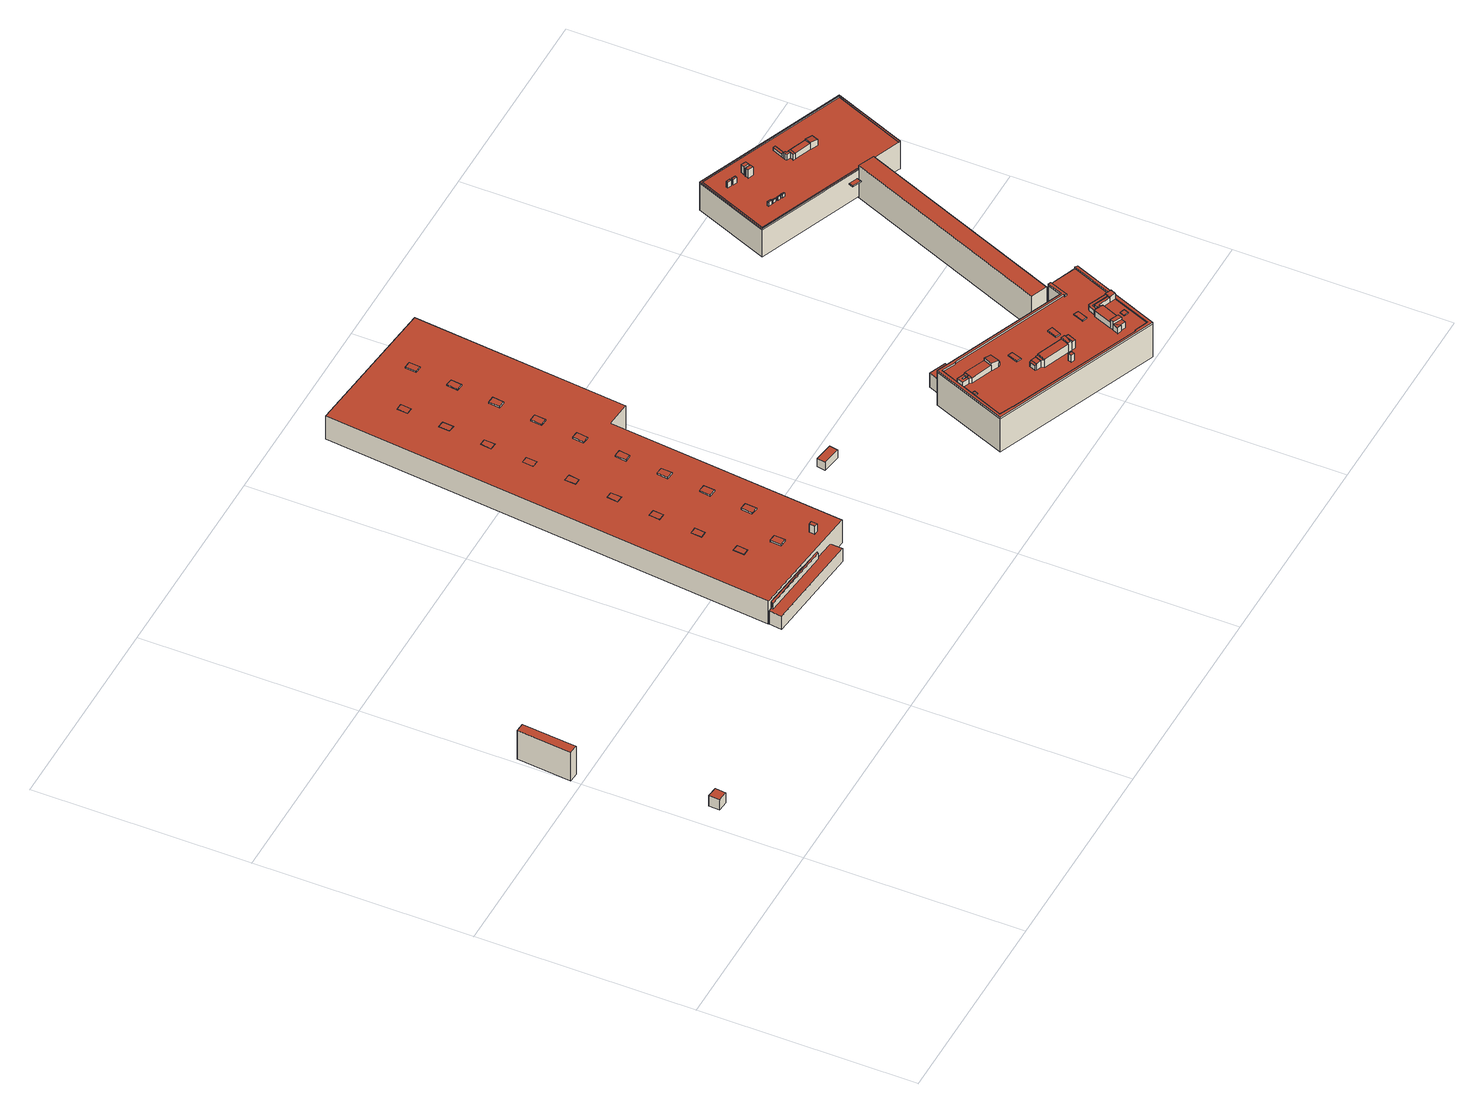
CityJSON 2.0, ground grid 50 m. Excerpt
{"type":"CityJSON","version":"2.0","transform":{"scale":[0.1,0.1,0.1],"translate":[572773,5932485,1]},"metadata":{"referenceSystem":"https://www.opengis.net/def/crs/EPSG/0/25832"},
"CityObjects":{
"building1":{"type":"Building","attributes":{"Grundfläche 2D":"6.461098","Grundhöhe NN":"2.271"},"geometry":[{"type":"Solid","lod":"3","boundaries":[[[[0,1,2,3]],[[4,5,3,2]],[[5,6,0,3]],[[6,7,1,0]],[[7,4,2,1]],[[7,6,5,4]]]],"semantics":{"surfaces":[{"type":"RoofSurface"},{"type":"WallSurface"},{"type":"GroundSurface"}],"values":[[0,1,1,1,1,2]]}}]},
"building2":{"type":"Building","attributes":{"Grundfläche 2D":"26.811930","Grundhöhe NN":"1.321"},"geometry":[{"type":"Solid","lod":"3","boundaries":[[[[8,9,10,11]],[[12,13,11,10]],[[13,14,8,11]],[[14,15,9,8]],[[15,12,10,9]],[[15,14,13,12]]]],"semantics":{"surfaces":[{"type":"RoofSurface"},{"type":"WallSurface"},{"type":"GroundSurface"}],"values":[[0,1,1,1,1,2]]}}]},
"building3":{"type":"Building","attributes":{"Grundfläche 2D":"69.889941","Grundhöhe NN":"2.182"},"children":["building3-1"],"geometry":[{"type":"Solid","lod":"3","boundaries":[[[[16,17,18,19,20,21]],[[19,18,17,16,22,23]],[[20,19,23,24]],[[21,20,24,25]],[[16,21,25,22]],[[23,22,25,24]]]],"semantics":{"surfaces":[{"type":"RoofSurface"},{"type":"WallSurface"},{"type":"GroundSurface"}],"values":[[0,1,1,1,1,2]]}}]},
"building3-1":{"type":"BuildingInstallation","parents":["building3"],"geometry":[{"type":"MultiSurface","lod":"3","boundaries":[[[26,27,28]],[[29,27,26]],[[17,18,28,27]],[[18,30,26,28]],[[29,26,30,31]],[[31,17,27,29]]],"semantics":{"surfaces":[{"type":"RoofSurface"},{"type":"WallSurface"}],"values":[0,0,1,1,1,1]}}]},
"building4":{"type":"Building","attributes":{"Grundfläche 2D":"3276.801504","Grundhöhe NN":"2.263"},"children":["building4-1","building4-2","building4-3","building4-4","building4-5","building4-6","building4-7","building4-8","building4-9","building4-10","building4-11","building4-12","building4-13","building4-14","building4-15","building4-16","building4-17","building4-18","building4-19","building4-20","building4-21"],"geometry":[{"type":"Solid","lod":"3","boundaries":[[[[32,33,34,35,36,37,38]],[[34,33,39,40]],[[41,36,35,34,40,42]],[[37,36,41,43]],[[38,37,43,44]],[[32,38,44,45]],[[33,32,45,39]],[[44,43,41,42,40,39,45]]]],"semantics":{"surfaces":[{"type":"RoofSurface"},{"type":"WallSurface"},{"type":"GroundSurface"}],"values":[[0,1,1,1,1,1,1,2]]}}]},
"building4-1":{"type":"BuildingInstallation","parents":["building4"],"geometry":[{"type":"MultiSurface","lod":"3","boundaries":[[[46,47,48,49]],[[49,48,50,51]],[[46,49,51,52]],[[47,46,52,53]],[[48,47,53,50]]],"semantics":{"surfaces":[{"type":"RoofSurface"},{"type":"WallSurface"}],"values":[0,1,1,1,1]}}]},
"building4-2":{"type":"BuildingInstallation","parents":["building4"],"geometry":[{"type":"MultiSurface","lod":"3","boundaries":[[[54,55,56,57]],[[57,56,58,59]],[[54,57,59,60]],[[55,54,60,61]],[[56,55,61,58]]],"semantics":{"surfaces":[{"type":"RoofSurface"},{"type":"WallSurface"}],"values":[0,1,1,1,1]}}]},
"building4-3":{"type":"BuildingInstallation","parents":["building4"],"geometry":[{"type":"MultiSurface","lod":"3","boundaries":[[[62,63,64,65]],[[65,64,66,67]],[[62,65,67,68]],[[63,62,68,69]],[[64,63,69,66]]],"semantics":{"surfaces":[{"type":"RoofSurface"},{"type":"WallSurface"}],"values":[0,1,1,1,1]}}]},
"building4-4":{"type":"BuildingInstallation","parents":["building4"],"geometry":[{"type":"MultiSurface","lod":"3","boundaries":[[[70,71,72,73]],[[73,72,74,75]],[[70,73,75,76]],[[71,70,76,77]],[[72,71,77,74]]],"semantics":{"surfaces":[{"type":"RoofSurface"},{"type":"WallSurface"}],"values":[0,1,1,1,1]}}]},
"building4-5":{"type":"BuildingInstallation","parents":["building4"],"geometry":[{"type":"MultiSurface","lod":"3","boundaries":[[[78,79,80,81]],[[81,80,82,83]],[[78,81,83,84]],[[79,78,84,85]],[[80,79,85,82]]],"semantics":{"surfaces":[{"type":"RoofSurface"},{"type":"WallSurface"}],"values":[0,1,1,1,1]}}]},
"building4-6":{"type":"BuildingInstallation","parents":["building4"],"geometry":[{"type":"MultiSurface","lod":"3","boundaries":[[[86,87,88,89]],[[89,88,90,91]],[[86,89,91,92]],[[87,86,92,93]],[[88,87,93,90]]],"semantics":{"surfaces":[{"type":"RoofSurface"},{"type":"WallSurface"}],"values":[0,1,1,1,1]}}]},
"building4-7":{"type":"BuildingInstallation","parents":["building4"],"geometry":[{"type":"MultiSurface","lod":"3","boundaries":[[[94,95,96,97]],[[97,96,98,99]],[[94,97,99,100]],[[95,94,100,101]],[[96,95,101,98]]],"semantics":{"surfaces":[{"type":"RoofSurface"},{"type":"WallSurface"}],"values":[0,1,1,1,1]}}]},
"building4-8":{"type":"BuildingInstallation","parents":["building4"],"geometry":[{"type":"MultiSurface","lod":"3","boundaries":[[[102,103,104,105]],[[105,104,106,107]],[[102,105,107,108]],[[103,102,108,109]],[[104,103,109,106]]],"semantics":{"surfaces":[{"type":"RoofSurface"},{"type":"WallSurface"}],"values":[0,1,1,1,1]}}]},
"building4-9":{"type":"BuildingInstallation","parents":["building4"],"geometry":[{"type":"MultiSurface","lod":"3","boundaries":[[[110,111,112,113]],[[113,112,114,115]],[[110,113,115,116]],[[111,110,116,117]],[[112,111,117,114]]],"semantics":{"surfaces":[{"type":"RoofSurface"},{"type":"WallSurface"}],"values":[0,1,1,1,1]}}]},
"building4-10":{"type":"BuildingInstallation","parents":["building4"],"geometry":[{"type":"MultiSurface","lod":"3","boundaries":[[[118,119,120,121]],[[121,120,122,123]],[[118,121,123,124]],[[119,118,124,125]],[[120,119,125,122]]],"semantics":{"surfaces":[{"type":"RoofSurface"},{"type":"WallSurface"}],"values":[0,1,1,1,1]}}]},
"building4-11":{"type":"BuildingInstallation","parents":["building4"],"geometry":[{"type":"MultiSurface","lod":"3","boundaries":[[[126,127,128,129]],[[129,128,130,131]],[[126,129,131,132]],[[127,126,132,133]],[[128,127,133,130]]],"semantics":{"surfaces":[{"type":"RoofSurface"},{"type":"WallSurface"}],"values":[0,1,1,1,1]}}]},
"building4-12":{"type":"BuildingInstallation","parents":["building4"],"geometry":[{"type":"MultiSurface","lod":"3","boundaries":[[[134,135,136,137]],[[138,139,137,136]],[[134,137,139,140]],[[135,134,140,141]],[[141,138,136,135]]],"semantics":{"surfaces":[{"type":"RoofSurface"},{"type":"WallSurface"}],"values":[0,1,1,1,1]}}]},
"building4-13":{"type":"BuildingInstallation","parents":["building4"],"geometry":[{"type":"MultiSurface","lod":"3","boundaries":[[[142,143,144,145]],[[145,144,146,147]],[[142,145,147,148]],[[143,142,148,149]],[[144,143,149,146]]],"semantics":{"surfaces":[{"type":"RoofSurface"},{"type":"WallSurface"}],"values":[0,1,1,1,1]}}]},
"building4-14":{"type":"BuildingInstallation","parents":["building4"],"geometry":[{"type":"MultiSurface","lod":"3","boundaries":[[[150,151,152,153]],[[153,152,154,155]],[[150,153,155,156]],[[151,150,156,157]],[[152,151,157,154]]],"semantics":{"surfaces":[{"type":"RoofSurface"},{"type":"WallSurface"}],"values":[0,1,1,1,1]}}]},
"building4-15":{"type":"BuildingInstallation","parents":["building4"],"geometry":[{"type":"MultiSurface","lod":"3","boundaries":[[[158,159,160,161]],[[161,160,162,163]],[[158,161,163,164]],[[159,158,164,165]],[[160,159,165,162]]],"semantics":{"surfaces":[{"type":"RoofSurface"},{"type":"WallSurface"}],"values":[0,1,1,1,1]}}]},
"building4-16":{"type":"BuildingInstallation","parents":["building4"],"geometry":[{"type":"MultiSurface","lod":"3","boundaries":[[[166,167,168,169]],[[169,168,170,171]],[[166,169,171,172]],[[167,166,172,173]],[[168,167,173,170]]],"semantics":{"surfaces":[{"type":"RoofSurface"},{"type":"WallSurface"}],"values":[0,1,1,1,1]}}]},
"building4-17":{"type":"BuildingInstallation","parents":["building4"],"geometry":[{"type":"MultiSurface","lod":"3","boundaries":[[[174,175,176,177]],[[177,176,178,179]],[[174,177,179,180]],[[175,174,180,181]],[[176,175,181,178]]],"semantics":{"surfaces":[{"type":"RoofSurface"},{"type":"WallSurface"}],"values":[0,1,1,1,1]}}]},
"building4-18":{"type":"BuildingInstallation","parents":["building4"],"geometry":[{"type":"MultiSurface","lod":"3","boundaries":[[[182,183,184,185]],[[185,184,186,187]],[[182,185,187,188]],[[188,189,183,182]],[[189,186,184,183]]],"semantics":{"surfaces":[{"type":"RoofSurface"},{"type":"WallSurface"}],"values":[0,1,1,1,1]}}]},
"building4-19":{"type":"BuildingInstallation","parents":["building4"],"geometry":[{"type":"MultiSurface","lod":"3","boundaries":[[[190,191,192,193]],[[194,195,193,192]],[[195,196,190,193]],[[191,190,196,197]],[[192,191,197,194]]],"semantics":{"surfaces":[{"type":"RoofSurface"},{"type":"WallSurface"}],"values":[0,1,1,1,1]}}]},
"building4-20":{"type":"BuildingInstallation","parents":["building4"],"geometry":[{"type":"MultiSurface","lod":"3","boundaries":[[[198,199,200,201]],[[201,200,202,203]],[[198,201,203,204]],[[199,198,204,205]],[[200,199,205,202]]],"semantics":{"surfaces":[{"type":"RoofSurface"},{"type":"WallSurface"}],"values":[0,1,1,1,1]}}]},
"building4-21":{"type":"BuildingInstallation","parents":["building4"],"geometry":[{"type":"MultiSurface","lod":"3","boundaries":[[[206,207,208,209]],[[210,211,209,208]],[[211,212,206,209]],[[212,213,207,206]],[[213,210,208,207]],[[213,212,211,210]]],"semantics":{"surfaces":[{"type":"RoofSurface"},{"type":"WallSurface"},{"type":"OuterCeilingSurface"}],"values":[0,1,1,1,1,2]}}]},
"building5":{"type":"Building","attributes":{"Grundfläche 2D":"9.152021","Grundhöhe NN":"2.857"},"geometry":[{"type":"Solid","lod":"3","boundaries":[[[[214,215,216,217]],[[218,219,217,216]],[[219,220,214,217]],[[220,221,215,214]],[[221,218,216,215]],[[221,220,219,218]]]],"semantics":{"surfaces":[{"type":"RoofSurface"},{"type":"WallSurface"},{"type":"GroundSurface"}],"values":[[0,1,1,1,1,2]]}}]},
"building6":{"type":"Building","attributes":{"Grundfläche 2D":"13.758276","Grundhöhe NN":"2.571"},"geometry":[{"type":"Solid","lod":"3","boundaries":[[[[222,223,224,225]],[[226,227,225,224]],[[227,228,222,225]],[[228,229,223,222]],[[229,226,224,223]],[[229,228,227,226]]]],"semantics":{"surfaces":[{"type":"RoofSurface"},{"type":"WallSurface"},{"type":"GroundSurface"}],"values":[[0,1,1,1,1,2]]}}]},
"building7":{"type":"Building","attributes":{"Grundfläche 2D":"816.415628","Grundhöhe NN":"2.926"},"children":["building7-1","building7-2","building7-3","building7-4","building7-5","building7-6","building7-7","building7-8","building7-9","building7-10","building7-11","building7-12","building7-13","building7-14","building7-15","building7-16","building7-17","building7-18","building7-19","building7-20","building7-21","building7-22","building7-23","building7-24"],"geometry":[{"type":"MultiSurface","lod":"3","boundaries":[[[230,231,232,233]],[[234,235,236,237,238,239,240,241,242,243]],[[244,245,246,247,248,249,250,251,252,253,254,255,256,257,258,259,260,261,262,263,264,265,266,267,268,269,270]],[[271,272,273,274,275,276,277,278]],[[279,280,281,282,283,284,285,286,287,288,289,290,291,292,293,294,295,296,297,298,299],[300,301,302,303],[304,305,306,307,308,309],[310,311,312,313,314,315,316]],[[303,317,232,231,300]],[[317,318,233,232]],[[301,230,233,318,302]],[[315,314,241,240]],[[313,242,243,234,235,234,243,242,241,314]],[[311,310,238,237]],[[310,316,239,238]],[[319,284,248,247]],[[284,283,249,248]],[[250,282,281,251]],[[252,251,281,280]],[[280,279,253,252]],[[253,279,299,254]],[[299,298,255,254]],[[256,255,298,297]],[[297,296,257,256]],[[258,295,294,259]],[[260,259,294,293]],[[261,260,293,292]],[[290,263,262,261,292,291]],[[264,263,290,289]],[[289,288,265,264]],[[266,265,288,287]],[[285,268,267,266,287,286]],[[285,320,269,268]],[[320,321,270,269]],[[321,322,244,270]],[[322,323,245,244]],[[323,324,246,245]],[[324,319,247,246]],[[305,325,276,275,306]],[[325,326,327,304,309,271,278,277,276]],[[274,273,308,307]],[[320,285,284,319,328,329]],[[321,320,329,330]],[[322,321,330,331]],[[323,322,331,332]],[[324,323,332,333]],[[319,324,333,328]],[[329,328,333,332,331,330]]],"semantics":{"surfaces":[{"type":"RoofSurface"},{"type":"WallSurface"},{"type":"GroundSurface"}],"values":[0,0,0,0,0,1,1,1,1,1,1,1,1,1,1,1,1,1,1,1,1,1,1,1,1,1,1,1,1,1,1,1,1,1,1,1,1,1,1,1,1,1,1,1,2]}}]},
"building7-1":{"type":"BuildingInstallation","parents":["building7"],"geometry":[{"type":"MultiSurface","lod":"3","boundaries":[[[334,335,237,236,235]],[[336,311,237,335]],[[334,235,312,337]]],"semantics":{"surfaces":[{"type":"RoofSurface"},{"type":"WallSurface"}],"values":[0,1,1]}}]},
"building7-2":{"type":"BuildingInstallation","parents":["building7"],"geometry":[{"type":"MultiSurface","lod":"3","boundaries":[[[338,339,340,341]],[[341,340,342,343]],[[338,341,343,344]],[[339,338,344,345]],[[340,339,345,342]]],"semantics":{"surfaces":[{"type":"RoofSurface"},{"type":"WallSurface"}],"values":[0,1,1,1,1]}}]},
"building7-3":{"type":"BuildingInstallation","parents":["building7"],"geometry":[{"type":"MultiSurface","lod":"3","boundaries":[[[346,347,348,349]],[[350,351,349,348]],[[347,346,352,353]]],"semantics":{"surfaces":[{"type":"RoofSurface"},{"type":"WallSurface"}],"values":[0,1,1]}}]},
"building7-4":{"type":"BuildingInstallation","parents":["building7"],"geometry":[{"type":"MultiSurface","lod":"3","boundaries":[[[354,355,348,347]],[[353,356,354,347]],[[355,354,356,357]],[[357,350,348,355]]],"semantics":{"surfaces":[{"type":"RoofSurface"},{"type":"WallSurface"}],"values":[0,1,1,1]}}]},
"building7-5":{"type":"BuildingInstallation","parents":["building7"],"geometry":[{"type":"MultiSurface","lod":"3","boundaries":[[[358,359,360,361,362]],[[231,230,360,359]],[[301,363,364,361,360,230]],[[364,365,366,367,358,362,361]],[[300,231,359,358,367]]],"semantics":{"surfaces":[{"type":"RoofSurface"},{"type":"WallSurface"}],"values":[0,1,1,1,1]}}]},
"building7-6":{"type":"BuildingInstallation","parents":["building7"],"geometry":[{"type":"MultiSurface","lod":"3","boundaries":[[[368,369,370,371,372,373,335,334,374]],[[375,376,370,369]],[[376,377,378,372,371,370]],[[378,379,336,335,373,372]],[[374,334,337,380]],[[380,381,368,374]]],"semantics":{"surfaces":[{"type":"RoofSurface"},{"type":"WallSurface"}],"values":[0,1,1,1,1,1]}}]},
"building7-7":{"type":"BuildingInstallation","parents":["building7"],"geometry":[{"type":"MultiSurface","lod":"3","boundaries":[[[382,365,364,383]],[[363,384,383,364]],[[384,385,382,383]],[[385,366,365,382]]],"semantics":{"surfaces":[{"type":"RoofSurface"},{"type":"WallSurface"}],"values":[0,1,1,1]}}]},
"building7-8":{"type":"BuildingInstallation","parents":["building7"],"geometry":[{"type":"MultiSurface","lod":"3","boundaries":[[[386,387,327,326,325]],[[388,304,327,387]],[[305,389,386,325]]],"semantics":{"surfaces":[{"type":"RoofSurface"},{"type":"WallSurface"}],"values":[0,1,1]}}]},
"building7-9":{"type":"BuildingInstallation","parents":["building7"],"geometry":[{"type":"MultiSurface","lod":"3","boundaries":[[[390,391,392,393]],[[390,393,394]],[[395,394,396]],[[390,394,395]],[[397,398,395,396]],[[399,400,397,396,394,393]],[[398,401,390,395]],[[401,402,391,390]],[[402,403,392,391]]],"semantics":{"surfaces":[{"type":"RoofSurface"},{"type":"WallSurface"}],"values":[0,0,0,0,1,1,1,1,1]}}]},
"building7-10":{"type":"BuildingInstallation","parents":["building7"],"geometry":[{"type":"MultiSurface","lod":"3","boundaries":[[[404,405,406,407]],[[407,406,408,409]],[[409,410,404,407]],[[405,404,410,411]],[[411,408,406,405]]],"semantics":{"surfaces":[{"type":"RoofSurface"},{"type":"WallSurface"}],"values":[0,1,1,1,1]}}]},
"building7-11":{"type":"BuildingInstallation","parents":["building7"],"geometry":[{"type":"MultiSurface","lod":"3","boundaries":[[[412,413,414,415]],[[416,417,412,415]],[[417,418,413,412]],[[418,419,414,413]]],"semantics":{"surfaces":[{"type":"RoofSurface"},{"type":"WallSurface"}],"values":[0,1,1,1]}}]},
"building7-12":{"type":"BuildingInstallation","parents":["building7"],"geometry":[{"type":"MultiSurface","lod":"3","boundaries":[[[272,271,420,421,273]],[[309,422,420,271]],[[423,308,273,421]]],"semantics":{"surfaces":[{"type":"RoofSurface"},{"type":"WallSurface"}],"values":[0,1,1]}}]},
"building7-13":{"type":"BuildingInstallation","parents":["building7"],"geometry":[{"type":"MultiSurface","lod":"3","boundaries":[[[424,425,387,386,426,427,421,420]],[[386,389,295,258,426]],[[258,257,427,426]],[[296,423,421,427,257]],[[422,428,424,420]],[[428,429,425,424]],[[429,388,387,425]]],"semantics":{"surfaces":[{"type":"RoofSurface"},{"type":"WallSurface"}],"values":[0,1,1,1,1,1,1]}}]},
"building7-14":{"type":"BuildingInstallation","parents":["building7"],"geometry":[{"type":"MultiSurface","lod":"3","boundaries":[[[430,431,432,433]],[[434,435,430,433]],[[435,436,431,430]],[[436,437,432,431]]],"semantics":{"surfaces":[{"type":"RoofSurface"},{"type":"WallSurface"}],"values":[0,1,1,1]}}]},
"building7-15":{"type":"BuildingInstallation","parents":["building7"],"geometry":[{"type":"MultiSurface","lod":"3","boundaries":[[[438,439,440,441,442,443,444]],[[445,446,442,441]],[[446,447,448,444,443,442]],[[449,450,439,438]],[[450,451,440,439]]],"semantics":{"surfaces":[{"type":"RoofSurface"},{"type":"WallSurface"}],"values":[0,1,1,1,1]}}]},
"building7-16":{"type":"BuildingInstallation","parents":["building7"],"geometry":[{"type":"MultiSurface","lod":"3","boundaries":[[[452,453,454,455]],[[316,399,393,455,454,239]],[[393,392,452,455]],[[403,315,240,453,452,392]],[[240,239,454,453]]],"semantics":{"surfaces":[{"type":"RoofSurface"},{"type":"WallSurface"}],"values":[0,1,1,1,1]}}]},
"building7-17":{"type":"BuildingInstallation","parents":["building7"],"geometry":[{"type":"MultiSurface","lod":"3","boundaries":[[[456,457,458,459]],[[459,458,460,461]],[[456,459,461,462]],[[457,456,462,463]],[[458,457,463,460]]],"semantics":{"surfaces":[{"type":"RoofSurface"},{"type":"WallSurface"}],"values":[0,1,1,1,1]}}]},
"building7-18":{"type":"BuildingInstallation","parents":["building7"],"geometry":[{"type":"MultiSurface","lod":"3","boundaries":[[[464,465,466,467]],[[468,469,467,466]],[[464,467,469,470]],[[465,464,470,471]],[[471,468,466,465]]],"semantics":{"surfaces":[{"type":"RoofSurface"},{"type":"WallSurface"}],"values":[0,1,1,1,1]}}]},
"building7-19":{"type":"BuildingInstallation","parents":["building7"],"geometry":[{"type":"MultiSurface","lod":"3","boundaries":[[[472,473,474,475,476,477]],[[283,375,369,475,474,249]],[[369,368,381,445,441,440,472,477,476,475]],[[451,282,250,473,472,440]],[[250,249,474,473]]],"semantics":{"surfaces":[{"type":"RoofSurface"},{"type":"WallSurface"}],"values":[0,1,1,1,1]}}]},
"building7-20":{"type":"BuildingInstallation","parents":["building7"],"geometry":[{"type":"MultiSurface","lod":"3","boundaries":[[[478,479,480,481]],[[481,480,482,483]],[[478,481,483,484]],[[479,478,484,485]],[[480,479,485,482]]],"semantics":{"surfaces":[{"type":"RoofSurface"},{"type":"WallSurface"}],"values":[0,1,1,1,1]}}]},
"building7-21":{"type":"BuildingInstallation","parents":["building7"],"geometry":[{"type":"MultiSurface","lod":"3","boundaries":[[[318,317,486,487]],[[352,346,486,317,303]],[[346,349,487,486]],[[302,318,487,349,351]]],"semantics":{"surfaces":[{"type":"RoofSurface"},{"type":"WallSurface"}],"values":[0,1,1,1]}}]},
"building7-22":{"type":"BuildingInstallation","parents":["building7"],"geometry":[{"type":"MultiSurface","lod":"3","boundaries":[[[488,489,490,491]],[[491,490,492,493]],[[488,491,493,494]],[[489,488,494,495]],[[490,489,495,492]]],"semantics":{"surfaces":[{"type":"RoofSurface"},{"type":"WallSurface"}],"values":[0,1,1,1,1]}}]},
"building7-23":{"type":"BuildingInstallation","parents":["building7"],"geometry":[{"type":"MultiSurface","lod":"3","boundaries":[[[496,497,498,499]],[[275,274,499,498]],[[307,416,415,496,499,274]],[[497,496,415,414,419,500]],[[306,275,498,497,500,434,433,432,437]]],"semantics":{"surfaces":[{"type":"RoofSurface"},{"type":"WallSurface"}],"values":[0,1,1,1,1]}}]},
"building7-24":{"type":"BuildingInstallation","parents":["building7"],"geometry":[{"type":"MultiSurface","lod":"3","boundaries":[[[234,243,242,438,444,235]],[[313,449,438,242]],[[448,312,235,444]]],"semantics":{"surfaces":[{"type":"RoofSurface"},{"type":"WallSurface"}],"values":[0,1,1]}}]},
"building8":{"type":"Building","attributes":{"Grundfläche 2D":"211.518457","Grundhöhe NN":"2.341"},"geometry":[{"type":"Solid","lod":"3","boundaries":[[[[501,502,503,504]],[[502,501,505,506]],[[503,502,506,507]],[[504,503,507,508]],[[501,504,508,505]],[[506,505,508,507]]]],"semantics":{"surfaces":[{"type":"RoofSurface"},{"type":"WallSurface"},{"type":"GroundSurface"}],"values":[[0,1,1,1,1,2]]}}]},
"building9":{"type":"Building","attributes":{"Grundfläche 2D":"718.470311","Grundhöhe NN":"2.543"},"children":["building9-1","building9-2","building9-3","building9-4","building9-5","building9-6","building9-7","building9-8","building9-9","building9-10","building9-11","building9-12","building9-13","building9-14","building9-15"],"geometry":[{"type":"Solid","lod":"3","boundaries":[[[[509,510,511,512,513,514,515,516,517,518]],[[519,520,521,522,523,524,525,526]],[[526,525,512,511]],[[525,524,513,512]],[[524,523,514,513]],[[515,514,523,522]],[[516,515,522,521]],[[521,527,517,516]],[[528,518,517,527]],[[528,529,509,518]],[[529,530,510,509]],[[530,526,511,510]],[[519,526,530,531,532,533]],[[520,519,533,534]],[[535,527,521,520,534,536]],[[528,527,535,537]],[[529,528,537,538]],[[530,529,538,531]],[[534,533,532,531,538,537,535,536]]]],"semantics":{"surfaces":[{"type":"RoofSurface"},{"type":"WallSurface"},{"type":"GroundSurface"}],"values":[[0,0,1,1,1,1,1,1,1,1,1,1,1,1,1,1,1,1,2]]}}]},
"building9-1":{"type":"BuildingInstallation","parents":["building9"],"geometry":[{"type":"MultiSurface","lod":"3","boundaries":[[[539,540,541,542]],[[542,541,543,544]],[[539,542,544,545]],[[540,539,545,546]],[[541,540,546,543]]],"semantics":{"surfaces":[{"type":"RoofSurface"},{"type":"WallSurface"}],"values":[0,1,1,1,1]}}]},
"building9-2":{"type":"BuildingInstallation","parents":["building9"],"geometry":[{"type":"MultiSurface","lod":"3","boundaries":[[[547,548,549,550]],[[550,549,551,552]],[[547,550,552,553]],[[548,547,553,554]],[[549,548,554,551]]],"semantics":{"surfaces":[{"type":"RoofSurface"},{"type":"WallSurface"}],"values":[0,1,1,1,1]}}]},
"building9-3":{"type":"BuildingInstallation","parents":["building9"],"geometry":[{"type":"MultiSurface","lod":"3","boundaries":[[[555,556,557,558]],[[558,557,559,560]],[[555,558,560,561]],[[556,555,561,562]],[[557,556,562,559]]],"semantics":{"surfaces":[{"type":"RoofSurface"},{"type":"WallSurface"}],"values":[0,1,1,1,1]}}]},
"building9-4":{"type":"BuildingInstallation","parents":["building9"],"geometry":[{"type":"MultiSurface","lod":"3","boundaries":[[[563,564,565,566,567,568,569]],[[570,571,568,567]],[[571,572,569,568]],[[563,573,574,564]],[[574,575,565,564]]],"semantics":{"surfaces":[{"type":"RoofSurface"},{"type":"WallSurface"}],"values":[0,1,1,1,1]}}]},
"building9-5":{"type":"BuildingInstallation","parents":["building9"],"geometry":[{"type":"MultiSurface","lod":"3","boundaries":[[[576,577,578,579]],[[577,576,580,581]],[[578,577,581,582]],[[579,578,582,583]],[[576,579,583,580]]],"semantics":{"surfaces":[{"type":"RoofSurface"},{"type":"WallSurface"}],"values":[0,1,1,1,1]}}]},
"building9-6":{"type":"BuildingInstallation","parents":["building9"],"geometry":[{"type":"MultiSurface","lod":"3","boundaries":[[[584,585,586,587]],[[585,584,588,589]],[[586,585,589,590]],[[587,586,590,591]],[[588,584,587,591]]],"semantics":{"surfaces":[{"type":"RoofSurface"},{"type":"WallSurface"}],"values":[0,1,1,1,1]}}]},
"building9-7":{"type":"BuildingInstallation","parents":["building9"],"geometry":[{"type":"MultiSurface","lod":"3","boundaries":[[[592,593,594,595]],[[595,594,596,597]],[[592,595,597,598]],[[593,592,598,599]],[[594,593,599,596]]],"semantics":{"surfaces":[{"type":"RoofSurface"},{"type":"WallSurface"}],"values":[0,1,1,1,1]}}]},
"building9-8":{"type":"BuildingInstallation","parents":["building9"],"geometry":[{"type":"MultiSurface","lod":"3","boundaries":[[[600,601,602,603]],[[603,602,604,605]],[[600,603,605,606]],[[601,600,606,607]],[[602,601,607,604]]],"semantics":{"surfaces":[{"type":"RoofSurface"},{"type":"WallSurface"}],"values":[0,1,1,1,1]}}]},
"building9-9":{"type":"BuildingInstallation","parents":["building9"],"geometry":[{"type":"MultiSurface","lod":"3","boundaries":[[[608,609,610,611,612]],[[613,614,615,612,611,610]],[[615,616,608,612]],[[616,617,609,608]]],"semantics":{"surfaces":[{"type":"RoofSurface"},{"type":"WallSurface"}],"values":[0,1,1,1]}}]},
"building9-10":{"type":"BuildingInstallation","parents":["building9"],"geometry":[{"type":"MultiSurface","lod":"3","boundaries":[[[618,619,620,621]],[[621,620,622,623]],[[618,621,623,624]],[[619,618,624,625]],[[620,619,625,622]]],"semantics":{"surfaces":[{"type":"RoofSurface"},{"type":"WallSurface"}],"values":[0,1,1,1,1]}}]},
"building9-11":{"type":"BuildingInstallation","parents":["building9"],"geometry":[{"type":"MultiSurface","lod":"3","boundaries":[[[626,627,628,629]],[[630,631,627,626,632]],[[628,627,631,633,634,635]],[[635,636,629,628]],[[636,632,626,629]]],"semantics":{"surfaces":[{"type":"RoofSurface"},{"type":"WallSurface"}],"values":[0,1,1,1,1]}}]},
"building9-12":{"type":"BuildingInstallation","parents":["building9"],"geometry":[{"type":"MultiSurface","lod":"3","boundaries":[[[609,637,638]],[[609,638,610]],[[639,613,610,638]],[[617,640,637,609]]],"semantics":{"surfaces":[{"type":"RoofSurface"},{"type":"WallSurface"}],"values":[0,0,1,1]}}]},
"building9-13":{"type":"BuildingInstallation","parents":["building9"],"geometry":[{"type":"MultiSurface","lod":"3","boundaries":[[[641,642,563,569,643,644,638,637]],[[572,645,643,569]],[[645,646,644,643]],[[646,639,638,644]],[[640,647,641,637]],[[647,648,642,641]],[[648,573,563,642]]],"semantics":{"surfaces":[{"type":"RoofSurface"},{"type":"WallSurface"}],"values":[0,1,1,1,1,1,1]}}]},
"building9-14":{"type":"BuildingInstallation","parents":["building9"],"geometry":[{"type":"MultiSurface","lod":"3","boundaries":[[[633,631,567,566,565]],[[570,567,631,630]],[[566,565,566,567]],[[634,633,565,575]]],"semantics":{"surfaces":[{"type":"RoofSurface"},{"type":"WallSurface"}],"values":[0,1,1,1]}}]},
"building9-15":{"type":"BuildingInstallation","parents":["building9"],"geometry":[{"type":"MultiSurface","lod":"3","boundaries":[[[649,650,651,652]],[[653,654,652,651]],[[654,655,649,652]],[[655,656,650,649]],[[656,653,651,650]],[[656,655,654,653]]],"semantics":{"surfaces":[{"type":"RoofSurface"},{"type":"WallSurface"},{"type":"OuterCeilingSurface"}],"values":[0,1,1,1,1,2]}}]}
},
"vertices":[
[47,236,41],[45,210,41],[70,208,41],[72,233,41],[70,208,13],[72,233,13],[47,236,13],[45,210,13],
[2,524,82],[23,522,82],[34,649,82],[13,650,82],[34,649,3],[13,650,3],[2,524,3],[23,522,3],
[819,335,48],[768,341,48],[595,359,48],[586,360,48],[583,330,48],[817,306,48],[819,335,12],[586,360,12],[583,330,12],[817,306,12],
[595,355,64],[768,341,67],[595,359,67],[768,337,64],[595,355,48],[768,337,48],
[1028,1371,77],[687,1407,77],[584,361,77],[586,360,77],[865,330,77],[919,877,77],[979,872,77],[687,1407,13],[584,361,13],[865,330,13],[586,360,13],[919,877,13],[979,872,13],[1028,1371,13],
[784,1284,78],[768,1285,78],[766,1260,78],[781,1259,78],[766,1260,77],[781,1259,77],[784,1284,77],[768,1285,77],
[758,407,82],[760,432,82],[744,433,82],[742,408,82],[744,433,77],[742,408,77],[758,407,77],[760,432,77],
[842,901,81],[858,899,81],[861,925,81],[845,927,81],[861,925,77],[845,927,77],[842,901,77],[858,899,77],
[704,488,78],[688,490,78],[686,464,78],[701,463,78],[686,464,77],[701,463,77],[704,488,77],[688,490,77],
[773,1185,78],[758,1186,78],[756,1161,78],[771,1159,78],[756,1161,77],[771,1159,77],[773,1185,77],[758,1186,77],
[743,886,78],[727,888,78],[725,862,78],[740,861,78],[725,862,77],[740,861,77],[743,886,77],[727,888,77],
[812,601,81],[829,600,81],[831,625,81],[815,627,81],[831,625,77],[815,627,77],[812,601,77],[829,600,77],
[801,502,81],[818,500,81],[820,526,81],[804,528,81],[820,526,77],[804,528,77],[801,502,77],[818,500,77],
[883,1297,80],[899,1296,80],[901,1322,80],[885,1323,80],[901,1322,77],[885,1323,77],[883,1297,77],[899,1296,77],
[872,1199,80],[888,1197,80],[891,1223,80],[875,1225,80],[891,1223,77],[875,1225,77],[872,1199,77],[888,1197,77],
[831,800,81],[847,799,81],[850,824,81],[834,826,81],[850,824,77],[834,826,77],[831,800,77],[847,799,77],
[852,1000,81],[868,999,81],[871,1025,81],[855,1026,81],[871,1025,77],[855,1026,77],[852,1000,77],[868,999,77],
[763,1086,78],[748,1087,78],[745,1062,78],[761,1061,78],[745,1062,77],[761,1061,77],[763,1086,77],[748,1087,77],
[713,588,78],[697,589,78],[695,564,78],[710,563,78],[695,564,77],[710,563,77],[713,588,77],[697,589,77],
[733,787,78],[718,788,78],[715,763,78],[731,761,78],[715,763,77],[731,761,77],[733,787,77],[718,788,77],
[723,687,78],[708,688,78],[705,663,78],[721,662,78],[705,663,77],[721,662,77],[723,687,77],[708,688,77],
[753,987,78],[738,988,78],[735,963,78],[751,961,78],[735,963,77],[751,961,77],[753,987,77],[738,988,77],
[821,701,81],[838,699,81],[840,725,81],[824,727,81],[840,725,77],[824,727,77],[821,701,77],[838,699,77],
[803,362,99],[812,361,99],[813,375,99],[804,375,99],[813,375,77],[804,375,77],[803,362,77],[812,361,77],
[862,1099,81],[878,1098,81],[881,1124,81],[865,1125,81],[881,1124,77],[865,1125,77],[862,1099,77],[878,1098,77],
[895,393,37],[872,395,37],[870,374,37],[893,371,37],[870,374,35],[893,371,35],[895,393,35],[872,395,35],
[1082,445,41],[1086,465,41],[1042,472,41],[1038,452,41],[1042,472,19],[1038,452,19],[1082,445,19],[1086,465,19],
[1382,324,54],[1395,354,54],[1356,370,54],[1344,340,54],[1356,370,16],[1344,340,16],[1382,324,16],[1395,354,16],
[1479,117,133],[1487,137,133],[1426,161,133],[1418,141,133],[1610,111,128],[1609,111,128],[1606,112,128],[1599,115,128],[1598,115,128],[1581,72,128],[1601,64,128],[1619,107,128],[1618,108,128],[1616,108,128],[1311,331,115],[1241,156,115],[1629,0,115],[1714,210,115],[1708,213,115],[1667,112,115],[1662,100,115],[1626,9,115],[1593,22,115],[1592,20,115],[1282,146,115],[1282,147,115],[1250,161,115],[1292,265,115],[1298,280,115],[1315,322,115],[1347,308,115],[1348,310,115],[1623,199,115],[1625,198,115],[1624,195,115],[1623,195,115],[1629,193,115],[1630,196,115],[1646,237,115],[1640,240,115],[1625,204,115],[1316,263,126],[1313,256,126],[1312,253,126],[1361,234,126],[1369,254,126],[1320,274,126],[1317,266,126],[1316,264,126],[1592,20,111],[1593,22,111],[1626,9,111],[1662,100,111],[1667,112,111],[1708,213,111],[1646,237,111],[1630,196,111],[1629,193,111],[1623,195,111],[1624,195,111],[1625,198,111],[1623,199,111],[1348,310,111],[1347,308,111],[1315,322,111],[1298,280,111],[1292,265,111],[1250,161,111],[1282,147,111],[1282,146,111],[1487,137,111],[1479,117,111],[1418,141,111],[1426,161,111],[1316,264,111],[1320,274,111],[1369,254,111],[1361,234,111],[1312,253,111],[1316,263,111],[1598,115,111],[1599,115,111],[1609,111,111],[1618,108,111],[1619,107,111],[1601,64,111],[1581,72,111],[1426,161,130],[1418,141,130],[1714,210,111],[1640,240,111],[1625,204,111],[1311,331,111],[1241,156,111],[1629,0,111],[1320,274,125],[1317,266,125],[1316,264,125],[1714,210,19],[1640,240,19],[1625,204,19],[1311,331,19],[1241,156,19],[1629,0,19],
[1608,117,124],[1602,119,124],[1602,119,111],[1608,117,111],
[1585,127,114],[1594,150,114],[1583,155,114],[1574,131,114],[1583,155,111],[1574,131,111],[1585,127,111],[1594,150,111],
[1421,163,128],[1410,167,128],[1404,152,128],[1415,148,128],[1404,152,111],[1415,148,111],[1421,163,111],[1410,167,111],
[1407,169,124],[1401,154,124],[1407,169,111],[1401,154,111],
[1496,134,137],[1487,137,137],[1479,117,137],[1487,113,137],[1495,134,137],[1487,113,111],[1487,113,133],[1495,134,133],[1495,134,111],[1496,134,111],
[1651,112,124],[1653,118,124],[1612,135,124],[1610,134,124],[1608,133,124],[1607,130,124],[1613,128,124],[1653,118,111],[1612,135,111],[1610,134,111],[1608,133,111],[1607,130,111],[1613,128,111],[1651,112,111],
[1505,130,133],[1497,110,133],[1497,110,111],[1505,130,111],
[1314,273,125],[1312,268,125],[1312,268,111],[1314,273,111],
[1583,50,127],[1594,45,127],[1597,54,129],[1577,63,129],[1572,52,127],[1582,48,127],[1572,51,127],[1572,51,111],[1582,48,111],[1577,63,111],[1572,52,111],[1583,50,111],[1594,45,111],[1597,54,111],
[1281,232,114],[1287,229,114],[1290,237,114],[1284,239,114],[1290,237,111],[1284,239,111],[1281,232,111],[1287,229,111],
[1383,225,122],[1387,235,122],[1383,237,122],[1379,226,122],[1379,226,111],[1383,225,111],[1387,235,111],[1383,237,111],
[1310,264,125],[1308,258,125],[1310,264,111],[1308,258,111],
[1301,268,125],[1302,271,125],[1298,280,125],[1292,265,125],[1301,268,111],[1302,271,111],
[1388,251,122],[1381,254,122],[1380,250,122],[1386,247,122],[1386,247,111],[1388,251,111],[1381,254,111],[1380,250,111],
[1619,113,124],[1620,117,124],[1648,106,124],[1650,111,124],[1616,125,124],[1614,119,124],[1612,116,124],[1650,111,111],[1616,125,111],[1614,119,111],[1612,116,111],[1619,113,111],[1620,117,111],[1648,106,111],
[1597,54,134],[1601,64,134],[1581,72,134],[1577,63,134],
[1507,159,114],[1518,154,114],[1528,177,114],[1516,182,114],[1528,177,111],[1516,182,111],[1507,159,111],[1518,154,111],
[1636,58,113],[1640,69,113],[1629,73,113],[1625,62,113],[1629,73,111],[1625,62,111],[1636,58,111],[1640,69,111],
[1648,106,127],[1662,100,127],[1667,112,127],[1653,118,127],[1651,112,127],[1650,111,127],
[1407,199,114],[1418,194,114],[1427,218,114],[1416,222,114],[1427,218,111],[1416,222,111],[1407,199,111],[1418,194,111],
[1421,163,130],[1415,148,130],
[1463,96,130],[1466,103,130],[1457,107,130],[1455,99,130],[1457,107,111],[1455,99,111],[1463,96,111],[1466,103,111],
[1379,226,129],[1387,247,129],[1369,254,132],[1361,234,132],[1387,247,111],
[1838,729,102],[1801,745,102],[1604,260,102],[1642,245,102],[1838,729,13],[1801,745,13],[1604,260,13],[1642,245,13],
[1626,1018,92],[1556,843,92],[1801,745,92],[1802,748,92],[1560,845,92],[1629,1014,92],[1977,873,92],[1909,706,92],[1912,705,92],[1981,875,92],[1838,729,90],[1840,734,90],[1909,706,90],[1977,873,90],[1629,1014,90],[1560,845,90],[1802,748,90],[1801,745,90],[1912,705,90],[1981,875,90],[1626,1018,90],[1556,843,90],[1556,843,15],[1801,745,15],[1838,729,15],[1840,734,15],[1912,705,15],[1909,706,15],[1981,875,15],[1626,1018,15],
[1681,935,113],[1694,930,113],[1697,938,113],[1684,943,113],[1697,938,90],[1684,943,90],[1681,935,90],[1694,930,90],
[1632,859,101],[1633,862,101],[1625,865,101],[1624,862,101],[1625,865,90],[1624,862,90],[1632,859,90],[1633,862,90],
[1643,855,99],[1644,857,99],[1637,860,99],[1636,857,99],[1637,860,90],[1636,857,90],[1643,855,90],[1644,857,90],
[1772,884,106],[1769,876,106],[1774,874,106],[1779,887,106],[1779,888,106],[1774,890,106],[1774,889,106],[1779,888,90],[1774,890,90],[1774,889,90],[1772,884,90],[1769,876,90],[1774,874,90],
[1652,958,106],[1650,954,106],[1658,950,106],[1660,954,106],[1652,958,90],[1650,954,90],[1658,950,90],[1660,954,90],
[1647,961,106],[1638,964,106],[1637,960,106],[1645,956,106],[1647,961,90],[1638,964,90],[1637,960,90],[1645,956,90],
[1654,850,99],[1655,852,99],[1648,855,99],[1647,853,99],[1648,855,90],[1647,853,90],[1654,850,90],[1655,852,90],
[1665,845,99],[1666,848,99],[1659,851,99],[1658,848,99],[1659,851,90],[1658,848,90],[1665,845,90],[1666,848,90],
[1777,925,99],[1767,901,99],[1772,898,99],[1772,899,99],[1782,923,99],[1772,898,90],[1772,899,90],[1782,923,90],[1777,925,90],[1767,901,90],
[1698,942,113],[1701,950,113],[1690,955,113],[1686,947,113],[1690,955,90],[1686,947,90],[1698,942,90],[1701,950,90],
[1836,866,106],[1818,873,109],[1813,858,109],[1830,851,106],[1818,873,90],[1818,873,106],[1836,866,90],[1813,859,106],[1813,859,90],[1813,858,90],[1830,851,90],
[1765,897,106],[1770,895,106],[1770,895,90],[1765,897,90],
[1763,891,106],[1764,887,106],[1769,891,106],[1769,892,106],[1769,891,90],[1769,892,90],[1763,891,90],[1764,887,90],
[1771,744,70],[1792,735,70],[1796,747,70],[1776,755,70],[1796,747,68],[1776,755,68],[1771,744,68],[1792,735,68]
]}
